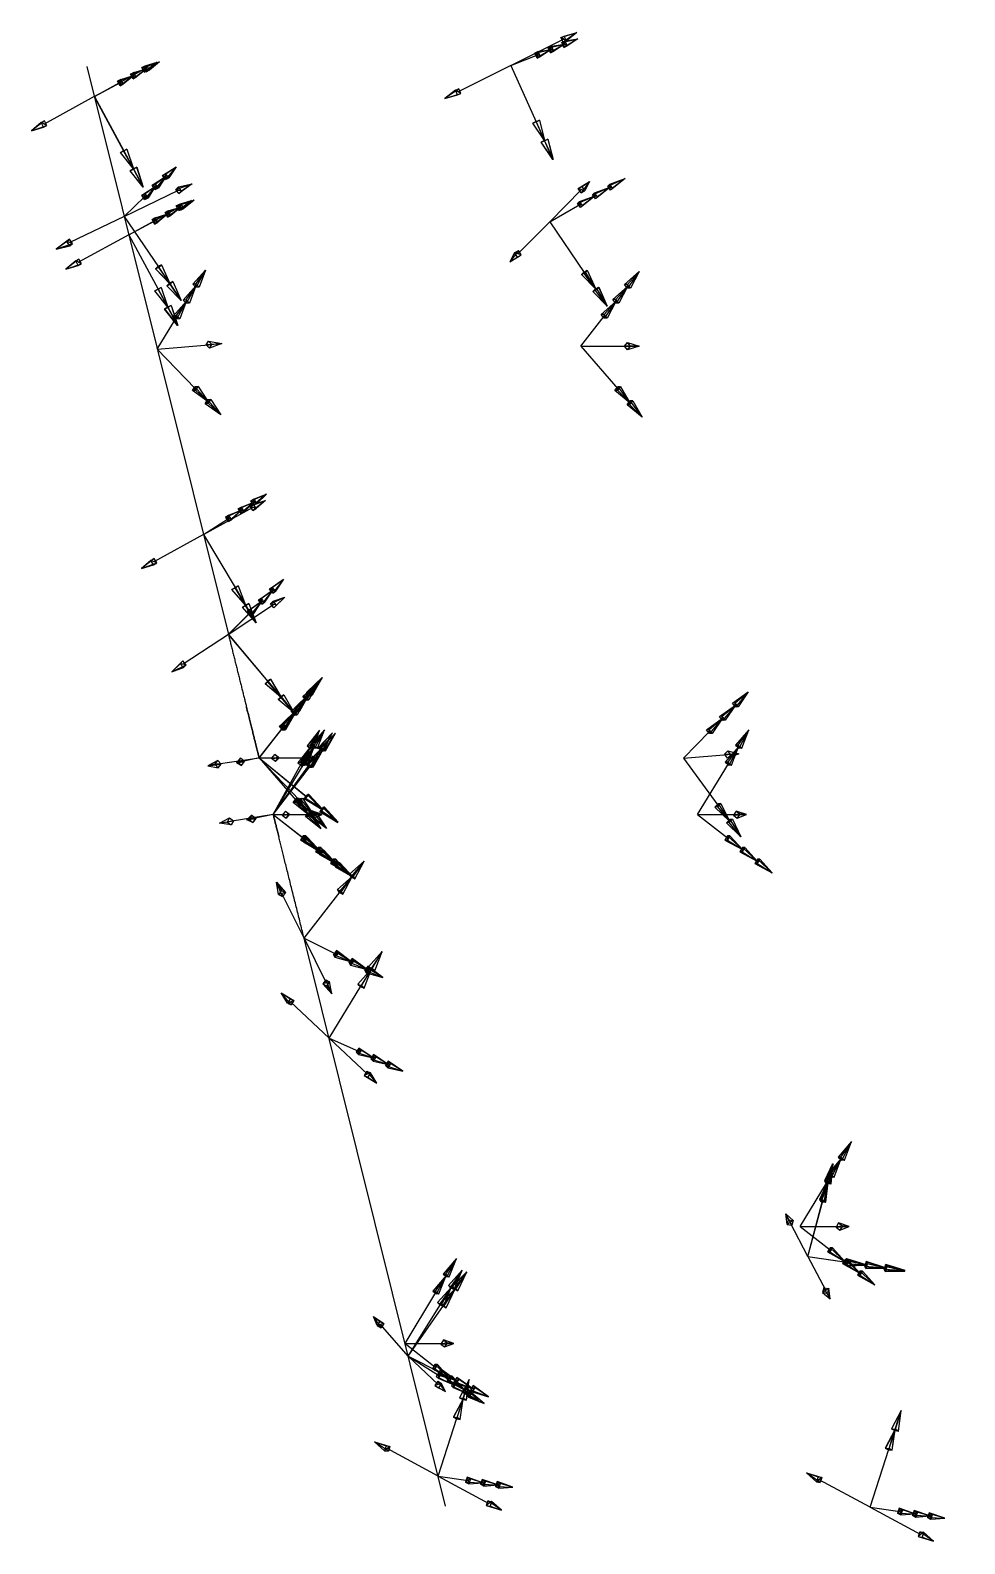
# Model space of a CAD drawing. Header units: millimetres. Extents: x -5495 to 14, y -74 to 74.
# Drawn here: x -5494.5 to -5403.7, y -73.6 to 73.4 of the extents above.
import ezdxf

# ---------------------------------------------------------------- set-up
doc = ezdxf.new("R2010")
doc.units = ezdxf.units.MM
for name, color, linetype in [('AutoDetect_3_11', 1, 'Continuous'), ('AutoDetect_3_6', 1, 'Continuous'), ('AutoDetect_3_9', 1, 'Continuous'), ('AutoDetect_4_10', 1, 'Continuous'), ('AutoDetect_4_7', 1, 'Continuous'), ('AutoDetect_4_8', 1, 'Continuous')]:
    doc.layers.add(name, color=color, linetype=linetype)

# ---------------------------------------------------------------- blocks, each defined once
blk = doc.blocks.new('Kontrollpunkt')
at = {"color": 0}
for q in [(0, 6), (8, 0), (0, 0, 4)]:
    blk.add_line((0, 0), q, dxfattribs=at)
for points in [[(0.25, 8, -0.25), (-0.25, 8, -0.25), (-0.25, 8, 0.25), (0, 10, 0), (-0.25, 8, -0.25), (0.25, 8, 0.25), (0, 10, 0), (0.25, 8, -0.25), (0.25, 8, 0.25), (-0.25, 8, 0.25)], [(0.25, 6, -0.25), (-0.25, 6, -0.25), (-0.25, 6, 0.25), (0, 8, 0), (-0.25, 6, -0.25), (0.25, 6, 0.25), (0, 8, 0), (0.25, 6, -0.25), (0.25, 6, 0.25), (-0.25, 6, 0.25)], [(0.25, 0.25, 4), (-0.25, 0.25, 4), (-0.25, -0.25, 4), (0, 0, 6), (-0.25, 0.25, 4), (0.25, -0.25, 4), (0, 0, 6), (0.25, 0.25, 4), (0.25, -0.25, 4), (-0.25, -0.25, 4)], [(0.25, 0.25, 6), (-0.25, 0.25, 6), (-0.25, -0.25, 6), (0, 0, 8), (-0.25, 0.25, 6), (0.25, -0.25, 6), (0, 0, 8), (0.25, 0.25, 6), (0.25, -0.25, 6), (-0.25, -0.25, 6)], [(0.25, 0.25, 8), (-0.25, 0.25, 8), (-0.25, -0.25, 8), (0, 0, 10), (-0.25, 0.25, 8), (0.25, -0.25, 8), (0, 0, 10), (0.25, 0.25, 8), (0.25, -0.25, 8), (-0.25, -0.25, 8)], [(8, 0.25, -0.25), (8, 0.25, 0.25), (8, -0.25, 0.25), (10, 0, 0), (8, 0.25, 0.25), (8, -0.25, -0.25), (10, 0, 0), (8, 0.25, -0.25), (8, -0.25, -0.25), (8, -0.25, 0.25)]]:
    blk.add_polyline3d(points, dxfattribs=at)

msp = doc.modelspace()

# ---------------------------------------------------------------- linework, layer by layer
at = {"layer": 'AutoDetect_3_11', "color": 1}
msp.add_line((-5489.05, 69.9, -416.5), (-5475.29, 14.75, -416.5), dxfattribs=at)
msp.add_rational_spline([(-5475.29, 14.75, -416.5), (-5474.32, 10.84, -416.5), (-5473.53, 7.68, -414.19)], [1, 0.881012129857, 0.858701904205], degree=2, dxfattribs=at)
at = {"layer": 'AutoDetect_3_6', "color": 1}
msp.add_line((-5472.3, 2.75, -312.5), (-5472.3, 2.75, -404.5), dxfattribs=at)
for points, weights in [([(-5473.53, 7.68, -302.81), (-5472.3, 2.75, -306.4), (-5472.3, 2.75, -312.5)], [0.858701904205, 0.82609465133, 1]), ([(-5472.3, 2.75, -404.5), (-5472.3, 2.75, -410.6), (-5473.53, 7.68, -414.19)], [1, 0.82609465133, 0.858701904205])]:
    msp.add_rational_spline(points, weights, degree=2, dxfattribs=at)
at = {"layer": 'AutoDetect_3_9', "color": 1}
msp.add_line((-5489.05, 69.9, -300.5), (-5475.29, 14.75, -300.5), dxfattribs=at)
msp.add_rational_spline([(-5475.29, 14.75, -300.5), (-5474.32, 10.84, -300.5), (-5473.53, 7.68, -302.81)], [1, 0.881012129857, 0.858701904205], degree=2, dxfattribs=at)
at = {"layer": 'AutoDetect_4_10', "color": 1}
msp.add_line((-5454.19, -69.9, -416.5), (-5467.94, -14.75, -416.5), dxfattribs=at)
msp.add_rational_spline([(-5467.94, -14.75, -416.5), (-5469.51, -8.46, -416.5), (-5470.4, -4.88, -411.32)], [1, 0.821518194857, 0.860561089732], degree=2, dxfattribs=at)
at = {"layer": 'AutoDetect_4_7', "color": 1}
msp.add_line((-5470.93, -2.75, -404.5), (-5470.93, -2.75, -312.5), dxfattribs=at)
for points, weights in [([(-5470.4, -4.88, -411.32), (-5470.93, -2.75, -408.24), (-5470.93, -2.75, -404.5)], [0.860561089732, 0.885588586447, 1]), ([(-5470.93, -2.75, -312.5), (-5470.93, -2.75, -308.76), (-5470.4, -4.88, -305.68)], [1, 0.885588586447, 0.860561089732])]:
    msp.add_rational_spline(points, weights, degree=2, dxfattribs=at)
at = {"layer": 'AutoDetect_4_8', "color": 1}
msp.add_line((-5454.19, -69.9, -300.5), (-5467.94, -14.75, -300.5), dxfattribs=at)
msp.add_rational_spline([(-5467.94, -14.75, -300.5), (-5469.51, -8.46, -300.5), (-5470.4, -4.88, -305.68)], [1, 0.821518194857, 0.860561089732], degree=2, dxfattribs=at)

# ---------------------------------------------------------------- block references
at = {"layer": 'AutoDetect_3_11', "color": 1, "extrusion": (0.650096, 0.258819, 0.714415), "rotation": 93.45123122989787}
msp.add_blockref('Kontrollpunkt', (2080.13, 3303.04, -3824.13), dxfattribs=at)
at = {"layer": 'AutoDetect_3_11', "color": 1, "extrusion": (0.63367, 0.336955, 0.696364)}
for p, rotation in [((2635.92, 3053.63, -3745.25), 90.50097053566094), ((2622.49, 3055.96, -3747.65), 90.50097053566093)]:
    msp.add_blockref('Kontrollpunkt', p, dxfattribs=dict(at, rotation=rotation))
at = {"layer": 'AutoDetect_3_11', "color": 1, "extrusion": (0.50397, 0.482762, 0.716208), "rotation": 76.75258708275067}
msp.add_blockref('Kontrollpunkt', (3834.5, 2546.89, -3007.42), dxfattribs=at)
at = {"layer": 'AutoDetect_3_11', "color": 1, "extrusion": (0.733247, 0.419299, 0.535291), "rotation": 98.39769443534057}
msp.add_blockref('Kontrollpunkt', (2750.07, 2163.38, -4191.8), dxfattribs=at)
at = {"layer": 'AutoDetect_3_11', "color": 1, "extrusion": (0.610998, 0.3921, 0.687706), "rotation": 87.25568200094011}
msp.add_blockref('Kontrollpunkt', (2979.04, 2858.92, -3623.71), dxfattribs=at)
at = {"layer": 'AutoDetect_3_11', "color": 1, "extrusion": (0.537035, 0.53659, 0.650895), "rotation": 82.42225562640554}
msp.add_blockref('Kontrollpunkt', (3880.45, 2198.08, -3203.61), dxfattribs=at)
at = {"layer": 'AutoDetect_3_6', "color": 1, "extrusion": (0.471121, 0.767445, -0.434826), "rotation": 120.5622197385961}
msp.add_blockref('Kontrollpunkt', (4694.32, -1539.03, -2401.65), dxfattribs=at)
at = {"layer": 'AutoDetect_3_6', "color": 1, "extrusion": (0.56672, 0.725367, -0.390731), "rotation": 116.5702101462491}
for p in [(4313.92, -1572.34, -2935.13), (4313.92, -1603.22, -2977.16)]:
    msp.add_blockref('Kontrollpunkt', p, dxfattribs=at)
at = {"layer": 'AutoDetect_3_6', "color": 1, "extrusion": (0.606309, 0.776039, 0.173648), "rotation": 81.63788523161737}
for p in [(4313.92, 237.51, -3376.98), (4313.92, 196.15, -3384.27)]:
    msp.add_blockref('Kontrollpunkt', p, dxfattribs=at)
at = {"layer": 'AutoDetect_3_6', "color": 1, "extrusion": (0.611203, 0.782303, -0.120137), "rotation": 98.74178748979486}
msp.add_blockref('Kontrollpunkt', (4313.92, -714.73, -3304.99), dxfattribs=at)
at = {"layer": 'AutoDetect_3_6', "color": 1, "extrusion": (0.56672, 0.725367, 0.390731), "rotation": 69.64284931768069}
msp.add_blockref('Kontrollpunkt', (4313.92, 943.22, -3257.32), dxfattribs=at)
at = {"layer": 'AutoDetect_3_6', "color": 1, "extrusion": (0.630675, 0.642788, -0.434826), "rotation": 110.7977335728185}
msp.add_blockref('Kontrollpunkt', (3878.63, -1961.5, -3274.55), dxfattribs=at)
at = {"layer": 'AutoDetect_3_9', "color": 1, "extrusion": (0.650096, 0.258819, -0.714415), "rotation": 86.54876877010211}
msp.add_blockref('Kontrollpunkt', (2080.13, -3804.74, -3311.89), dxfattribs=at)
at = {"layer": 'AutoDetect_3_9', "color": 1, "extrusion": (0.63367, 0.336955, -0.696364), "rotation": 89.49902946433907}
for p in [(2635.92, -3568.21, -3245.95), (2622.49, -3570.55, -3248.36)]:
    msp.add_blockref('Kontrollpunkt', p, dxfattribs=at)
at = {"layer": 'AutoDetect_3_9', "color": 1, "extrusion": (0.503972, 0.482758, -0.71621), "rotation": 103.2472869970807}
msp.add_blockref('Kontrollpunkt', (3834.48, -3047.3, -2493.91), dxfattribs=at)
at = {"layer": 'AutoDetect_3_9', "color": 1, "extrusion": (0.733247, 0.419299, -0.535291), "rotation": 81.60231112476808}
msp.add_blockref('Kontrollpunkt', (2750.07, -2769.01, -3808), dxfattribs=at)
at = {"layer": 'AutoDetect_3_9', "color": 1, "extrusion": (0.610998, 0.3921, -0.687706), "rotation": 92.7442636944211}
msp.add_blockref('Kontrollpunkt', (2979.04, -3379.46, -3130.63), dxfattribs=at)
at = {"layer": 'AutoDetect_3_9', "color": 1, "extrusion": (0.537035, 0.53659, -0.650895), "rotation": 97.57774437359444}
msp.add_blockref('Kontrollpunkt', (3880.45, -2742.41, -2736.92), dxfattribs=at)
at = {"layer": 'AutoDetect_4_10', "color": 1, "extrusion": (0.765854, -0.381355, 0.517722), "rotation": 248.5681019333486}
msp.add_blockref('Kontrollpunkt', (-2450.5, 2174.35, -4397.65), dxfattribs=at)
at = {"layer": 'AutoDetect_4_10', "color": 1, "extrusion": (0.717365, -0.320793, 0.618449), "rotation": 257.8621435425945}
msp.add_blockref('Kontrollpunkt', (-2253.48, 2752.2, -4170.51), dxfattribs=at)
at = {"layer": 'AutoDetect_4_10', "color": 1, "extrusion": (0.943773, -0.14106, 0.298988), "rotation": 247.940630364222}
msp.add_blockref('Kontrollpunkt', (-846.21, 1202.95, -5232.4), dxfattribs=at)
at = {"layer": 'AutoDetect_4_10', "color": 1, "extrusion": (0.738006, -0.460921, 0.492847), "rotation": 264.3275230858744}
msp.add_blockref('Kontrollpunkt', (-2938.08, 1939.42, -4187.95), dxfattribs=at)
at = {"layer": 'AutoDetect_4_10', "color": 1, "extrusion": (0.726413, -0.107861, 0.678742), "rotation": 256.2111292256637}
for p in [(-867.45, 3349.78, -4237.99), (-864.26, 3318.14, -4210.09)]:
    msp.add_blockref('Kontrollpunkt', p, dxfattribs=at)
at = {"layer": 'AutoDetect_4_7', "color": 1, "extrusion": (0.725367, -0.56672, -0.390731), "rotation": 247.2511737895923}
msp.add_blockref('Kontrollpunkt', (-3370.41, -1971.5, -3844.77), dxfattribs=at)
at = {"layer": 'AutoDetect_4_7', "color": 1, "extrusion": (0.776039, -0.606309, -0.173648), "rotation": 258.5704479320344}
for p in [(-3370.41, -1107.29, -4180.69), (-3370.41, -1065.93, -4187.99)]:
    msp.add_blockref('Kontrollpunkt', p, dxfattribs=at)
at = {"layer": 'AutoDetect_4_7', "color": 1, "extrusion": (0.725367, -0.56672, 0.390731), "rotation": 286.9760105261947}
for p in [(-3370.41, 1311.5, -4124.93), (-3345.03, 1326.42, -4083.3), (-3370.41, 1275.06, -4069.81), (-3403, 1322, -4075.16)]:
    msp.add_blockref('Kontrollpunkt', p, dxfattribs=at)
at = {"layer": 'AutoDetect_4_7', "color": 1, "extrusion": (0.782303, -0.611203, 0.120137), "rotation": 275.3621450671378}
msp.add_blockref('Kontrollpunkt', (-3370.41, 116.15, -4326.84), dxfattribs=at)
at = {"layer": 'AutoDetect_4_8', "color": 1, "extrusion": (0.765856, -0.381351, -0.517722), "rotation": 291.4318997341446}
msp.add_blockref('Kontrollpunkt', (-2450.47, -2787.78, -4026.46), dxfattribs=at)
at = {"layer": 'AutoDetect_4_8', "color": 1, "extrusion": (0.717365, -0.320793, -0.618449), "rotation": 282.1378257047374}
msp.add_blockref('Kontrollpunkt', (-2253.48, -3315.64, -3727.08), dxfattribs=at)
at = {"layer": 'AutoDetect_4_8', "color": 1, "extrusion": (0.946761, -0.136471, -0.29158), "rotation": 292.2261635204566}
msp.add_blockref('Kontrollpunkt', (-818.33, -1849.45, -5036.65), dxfattribs=at)
at = {"layer": 'AutoDetect_4_8', "color": 1, "extrusion": (0.781998, -0.393296, -0.483526), "rotation": 281.0636340345927}
msp.add_blockref('Kontrollpunkt', (-2501.71, -2643.64, -4081.6), dxfattribs=at)
at = {"layer": 'AutoDetect_4_8', "color": 1, "extrusion": (0.726413, -0.107862, -0.678741), "rotation": 283.7888382661748}
for p in [(-867.45, -3876.33, -3751.33), (-864.27, -3844.69, -3723.44)]:
    msp.add_blockref('Kontrollpunkt', p, dxfattribs=at)

doc.saveas('drawing.dxf')
